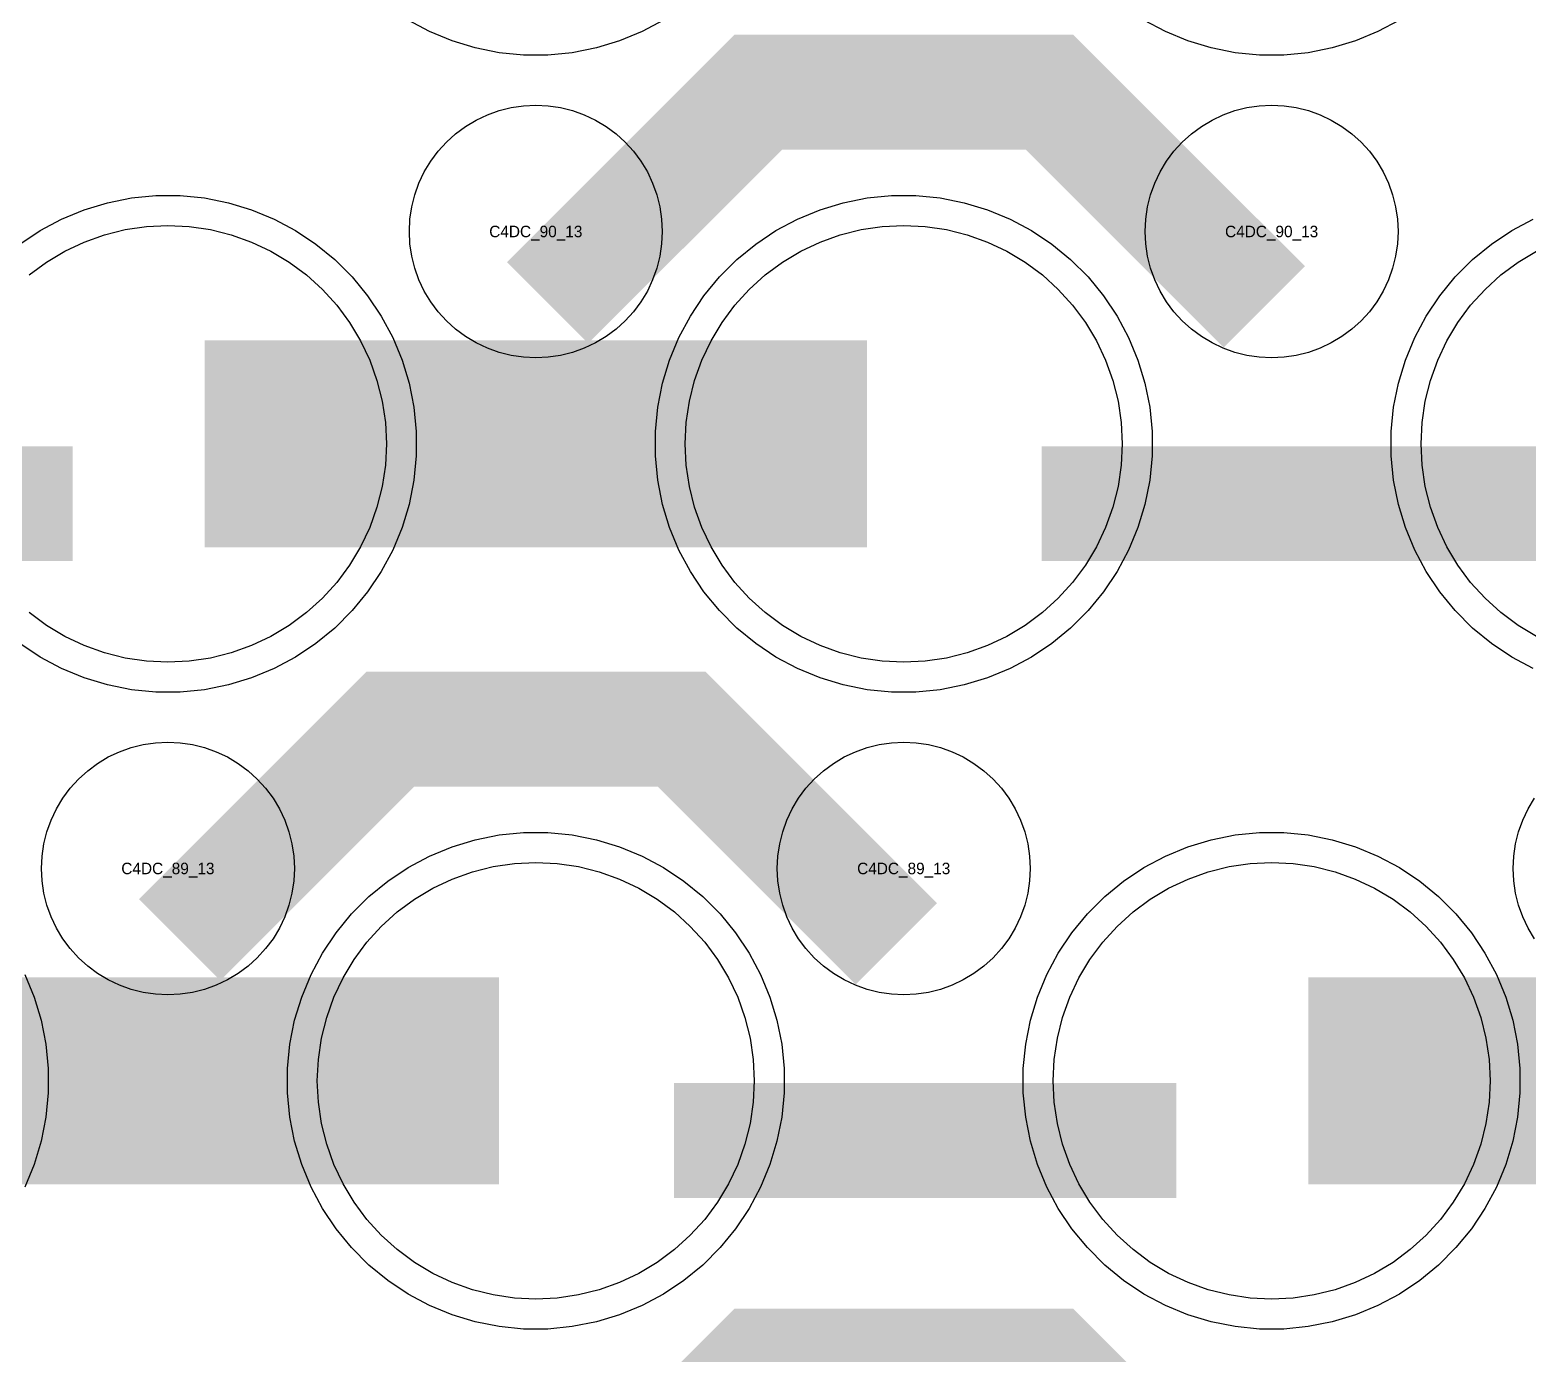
# Model space of a CAD drawing. Extents: x -11880 to 11880, y -14992 to 14992.
# Drawn here: x -7870 to -7544.2, y -2566.8 to -2278.8 of the extents above; entities that cross this region are included whole.
import ezdxf
from ezdxf.enums import TextEntityAlignment as Align

# ---------------------------------------------------------------- set-up
doc = ezdxf.new("R2010")
doc.units = 0
doc.header["$MEASUREMENT"] = 0
for name, color, linetype in [('GDS_775_DT_237', 138, 'CONTINUOUS'), ('RDL1_FS', 34, 'CONTINUOUS'), ('RDL_BS', 160, 'CONTINUOUS')]:
    doc.layers.add(name, color=color, linetype=linetype)

msp = doc.modelspace()

# ---------------------------------------------------------------- linework, layer by layer
at = {"layer": 'RDL1_FS', "color": 11, "true_color": 0xf27172}
for points in [[(-7870.14, -2332.076), (-7866.395, -2329.298), (-7862.395, -2326.9), (-7858.181, -2324.908), (-7853.791, -2323.336), (-7849.268, -2322.204), (-7844.657, -2321.52), (-7840, -2321.291), (-7835.343, -2321.52), (-7830.732, -2322.204), (-7826.209, -2323.336), (-7821.819, -2324.908), (-7817.605, -2326.9), (-7813.605, -2329.298), (-7809.86, -2332.076), (-7806.406, -2335.206), (-7803.276, -2338.66), (-7800.498, -2342.405), (-7798.1, -2346.405), (-7796.108, -2350.619), (-7794.536, -2355.009), (-7793.404, -2359.532), (-7792.72, -2364.143), (-7792.491, -2368.8), (-7792.72, -2373.457), (-7793.404, -2378.068), (-7794.536, -2382.591), (-7796.108, -2386.981), (-7798.1, -2391.195), (-7800.498, -2395.195), (-7803.276, -2398.94), (-7806.406, -2402.394), (-7809.86, -2405.524), (-7813.605, -2408.302), (-7817.605, -2410.7), (-7821.819, -2412.692), (-7826.209, -2414.264), (-7830.732, -2415.396), (-7835.343, -2416.08), (-7840, -2416.309), (-7844.657, -2416.08), (-7849.268, -2415.396), (-7853.791, -2414.264), (-7858.181, -2412.692), (-7862.395, -2410.7), (-7866.395, -2408.302), (-7870.14, -2405.524)], [(-7542.395, -2410.7), (-7546.395, -2408.302), (-7550.14, -2405.524), (-7553.594, -2402.394), (-7556.724, -2398.94), (-7559.502, -2395.195), (-7561.9, -2391.195), (-7563.892, -2386.981), (-7565.464, -2382.591), (-7566.596, -2378.068), (-7567.28, -2373.457), (-7567.509, -2368.8), (-7567.28, -2364.143), (-7566.596, -2359.532), (-7565.464, -2355.009), (-7563.892, -2350.619), (-7561.9, -2346.405), (-7559.502, -2342.405), (-7556.724, -2338.66), (-7553.594, -2335.206), (-7550.14, -2332.076), (-7546.395, -2329.298), (-7542.395, -2326.9)]]:
    msp.add_lwpolyline(points, dxfattribs=at)
msp.add_lwpolyline([(-7680, -2416.309), (-7684.657, -2416.08), (-7689.268, -2415.396), (-7693.791, -2414.264), (-7698.181, -2412.692), (-7702.395, -2410.7), (-7706.395, -2408.302), (-7710.14, -2405.524), (-7713.594, -2402.394), (-7716.724, -2398.94), (-7719.502, -2395.195), (-7721.9, -2391.195), (-7723.892, -2386.981), (-7725.464, -2382.591), (-7726.596, -2378.068), (-7727.28, -2373.457), (-7727.509, -2368.8), (-7727.28, -2364.143), (-7726.596, -2359.532), (-7725.464, -2355.009), (-7723.892, -2350.619), (-7721.9, -2346.405), (-7719.502, -2342.405), (-7716.724, -2338.66), (-7713.594, -2335.206), (-7710.14, -2332.076), (-7706.395, -2329.298), (-7702.395, -2326.9), (-7698.181, -2324.908), (-7693.791, -2323.336), (-7689.268, -2322.204), (-7684.657, -2321.52), (-7680, -2321.291), (-7675.343, -2321.52), (-7670.732, -2322.204), (-7666.209, -2323.336), (-7661.819, -2324.908), (-7657.605, -2326.9), (-7653.605, -2329.298), (-7649.86, -2332.076), (-7646.406, -2335.206), (-7643.276, -2338.66), (-7640.498, -2342.405), (-7638.1, -2346.405), (-7636.108, -2350.619), (-7634.536, -2355.009), (-7633.404, -2359.532), (-7632.72, -2364.143), (-7632.491, -2368.8), (-7632.72, -2373.457), (-7633.404, -2378.068), (-7634.536, -2382.591), (-7636.108, -2386.981), (-7638.1, -2391.195), (-7640.498, -2395.195), (-7643.276, -2398.94), (-7646.406, -2402.394), (-7649.86, -2405.524), (-7653.605, -2408.302), (-7657.605, -2410.7), (-7661.819, -2412.692), (-7666.209, -2414.264), (-7670.732, -2415.396), (-7675.343, -2416.08)], close=True, dxfattribs=at)
for points in [[(-7831.998, -2368.8, 45, 45, 0), (-7759.998, -2368.8, 45, 45, 0)], [(-7759.998, -2368.8, 45, 45, 0), (-7687.998, -2368.8, 45, 45, 0)]]:
    msp.add_lwpolyline(points, format="xyseb", dxfattribs=at)
at = {"layer": 'RDL1_FS'}
for points in [[(-7760, -2554.869), (-7764.657, -2554.64), (-7769.268, -2553.956), (-7773.791, -2552.824), (-7778.181, -2551.252), (-7782.395, -2549.26), (-7786.395, -2546.862), (-7790.14, -2544.084), (-7793.594, -2540.954), (-7796.724, -2537.5), (-7799.502, -2533.755), (-7801.9, -2529.755), (-7803.892, -2525.541), (-7805.464, -2521.151), (-7806.596, -2516.628), (-7807.28, -2512.017), (-7807.509, -2507.36), (-7807.28, -2502.703), (-7806.596, -2498.092), (-7805.464, -2493.569), (-7803.892, -2489.179), (-7801.9, -2484.965), (-7799.502, -2480.965), (-7796.724, -2477.22), (-7793.594, -2473.766), (-7790.14, -2470.636), (-7786.395, -2467.858), (-7782.395, -2465.46), (-7778.181, -2463.468), (-7773.791, -2461.896), (-7769.268, -2460.764), (-7764.657, -2460.08), (-7760, -2459.851), (-7755.343, -2460.08), (-7750.732, -2460.764), (-7746.209, -2461.896), (-7741.819, -2463.468), (-7737.605, -2465.46), (-7733.605, -2467.858), (-7729.86, -2470.636), (-7726.406, -2473.766), (-7723.276, -2477.22), (-7720.498, -2480.965), (-7718.1, -2484.965), (-7716.108, -2489.179), (-7714.536, -2493.569), (-7713.404, -2498.092), (-7712.72, -2502.703), (-7712.491, -2507.36), (-7712.72, -2512.017), (-7713.404, -2516.628), (-7714.536, -2521.151), (-7716.108, -2525.541), (-7718.1, -2529.755), (-7720.498, -2533.755), (-7723.276, -2537.5), (-7726.406, -2540.954), (-7729.86, -2544.084), (-7733.605, -2546.862), (-7737.605, -2549.26), (-7741.819, -2551.252), (-7746.209, -2552.824), (-7750.732, -2553.956), (-7755.343, -2554.64)], [(-7600, -2554.869), (-7604.657, -2554.64), (-7609.268, -2553.956), (-7613.791, -2552.824), (-7618.181, -2551.252), (-7622.395, -2549.26), (-7626.395, -2546.862), (-7630.14, -2544.084), (-7633.594, -2540.954), (-7636.724, -2537.5), (-7639.502, -2533.755), (-7641.9, -2529.755), (-7643.892, -2525.541), (-7645.464, -2521.151), (-7646.596, -2516.628), (-7647.28, -2512.017), (-7647.509, -2507.36), (-7647.28, -2502.703), (-7646.596, -2498.092), (-7645.464, -2493.569), (-7643.892, -2489.179), (-7641.9, -2484.965), (-7639.502, -2480.965), (-7636.724, -2477.22), (-7633.594, -2473.766), (-7630.14, -2470.636), (-7626.395, -2467.858), (-7622.395, -2465.46), (-7618.181, -2463.468), (-7613.791, -2461.896), (-7609.268, -2460.764), (-7604.657, -2460.08), (-7600, -2459.851), (-7595.343, -2460.08), (-7590.732, -2460.764), (-7586.209, -2461.896), (-7581.819, -2463.468), (-7577.605, -2465.46), (-7573.605, -2467.858), (-7569.86, -2470.636), (-7566.406, -2473.766), (-7563.276, -2477.22), (-7560.498, -2480.965), (-7558.1, -2484.965), (-7556.108, -2489.179), (-7554.536, -2493.569), (-7553.404, -2498.092), (-7552.72, -2502.703), (-7552.491, -2507.36), (-7552.72, -2512.017), (-7553.404, -2516.628), (-7554.536, -2521.151), (-7556.108, -2525.541), (-7558.1, -2529.755), (-7560.498, -2533.755), (-7563.276, -2537.5), (-7566.406, -2540.954), (-7569.86, -2544.084), (-7573.605, -2546.862), (-7577.605, -2549.26), (-7581.819, -2551.252), (-7586.209, -2552.824), (-7590.732, -2553.956), (-7595.343, -2554.64)]]:
    msp.add_lwpolyline(points, close=True, dxfattribs=at)
for points in [[(-7911.998, -2507.36, 45, 45, 0), (-7839.998, -2507.36, 45, 45, 0)], [(-7839.998, -2507.36, 45, 45, 0), (-7767.998, -2507.36, 45, 45, 0)], [(-7591.998, -2507.36, 45, 45, 0), (-7519.998, -2507.36, 45, 45, 0)]]:
    msp.add_lwpolyline(points, format="xyseb", dxfattribs=at)
at = {"layer": 'RDL_BS', "color": 11, "true_color": 0xf27172}
for points in [[(-7732.223, -2276.618), (-7736.885, -2279.11), (-7741.795, -2281.141), (-7746.835, -2282.672), (-7752.062, -2283.718), (-7757.356, -2284.235), (-7762.644, -2284.235), (-7767.938, -2283.718), (-7773.165, -2282.672), (-7778.205, -2281.141), (-7783.115, -2279.11), (-7787.777, -2276.618)], [(-7572.223, -2276.618), (-7576.885, -2279.11), (-7581.795, -2281.141), (-7586.835, -2282.672), (-7592.062, -2283.718), (-7597.356, -2284.235), (-7602.644, -2284.235), (-7607.938, -2283.718), (-7613.165, -2282.672), (-7618.205, -2281.141), (-7623.115, -2279.11), (-7627.777, -2276.618)], [(-7872.191, -2325.364), (-7867.777, -2322.417), (-7863.115, -2319.925), (-7858.205, -2317.894), (-7853.165, -2316.363), (-7847.938, -2315.317), (-7842.644, -2314.8), (-7837.356, -2314.8), (-7832.062, -2315.317), (-7826.835, -2316.363), (-7821.795, -2317.894), (-7816.885, -2319.925), (-7812.223, -2322.417), (-7807.809, -2325.364), (-7803.708, -2328.726), (-7799.926, -2332.508), (-7796.564, -2336.609), (-7793.617, -2341.023), (-7791.125, -2345.685), (-7789.094, -2350.595), (-7787.563, -2355.635), (-7786.517, -2360.862), (-7786, -2366.156), (-7786, -2371.444), (-7786.517, -2376.738), (-7787.563, -2381.965), (-7789.094, -2387.005), (-7791.125, -2391.915), (-7793.617, -2396.577), (-7796.564, -2400.991), (-7799.926, -2405.092), (-7803.708, -2408.874), (-7807.809, -2412.236), (-7812.223, -2415.183), (-7816.885, -2417.675), (-7821.795, -2419.706), (-7826.835, -2421.237), (-7832.062, -2422.283), (-7837.356, -2422.8), (-7842.644, -2422.8), (-7847.938, -2422.283), (-7853.165, -2421.237), (-7858.205, -2419.706), (-7863.115, -2417.675), (-7867.777, -2415.183), (-7872.191, -2412.236)], [(-7543.115, -2417.675), (-7547.777, -2415.183), (-7552.191, -2412.236), (-7556.292, -2408.874), (-7560.074, -2405.092), (-7563.436, -2400.991), (-7566.383, -2396.577), (-7568.875, -2391.915), (-7570.906, -2387.005), (-7572.437, -2381.965), (-7573.483, -2376.738), (-7574, -2371.444), (-7574, -2366.156), (-7573.483, -2360.862), (-7572.437, -2355.635), (-7570.906, -2350.595), (-7568.875, -2345.685), (-7566.383, -2341.023), (-7563.436, -2336.609), (-7560.074, -2332.508), (-7556.292, -2328.726), (-7552.191, -2325.364), (-7547.777, -2322.417), (-7543.115, -2319.925)]]:
    msp.add_lwpolyline(points, dxfattribs=at)
at = {"layer": 'RDL_BS'}
for points in [[(-7757.438, -2338.114, 25, 25, 0), (-7711.623, -2292.299, 25, 25, 0), (-7678.07, -2292.299, 25, 25, 0)], [(-7601.599, -2339.013, 25, 25, 0), (-7648.313, -2292.299, 25, 25, 0), (-7678.071, -2292.299, 25, 25, 0)], [(-7837.438, -2476.674, 25, 25, 0), (-7791.623, -2430.859, 25, 25, 0), (-7758.07, -2430.859, 25, 25, 0)], [(-7681.599, -2477.573, 25, 25, 0), (-7728.313, -2430.859, 25, 25, 0), (-7758.071, -2430.859, 25, 25, 0)], [(-7729.984, -2520.373, 25, 25, 0), (-7620.719, -2520.373, 25, 25, 0)], [(-7757.438, -2615.239, 25, 25, 0), (-7711.623, -2569.424, 25, 25, 0), (-7678.07, -2569.424, 25, 25, 0)], [(-7601.599, -2616.138, 25, 25, 0), (-7648.313, -2569.424, 25, 25, 0), (-7678.071, -2569.424, 25, 25, 0)]]:
    msp.add_lwpolyline(points, format="xyseb", dxfattribs=at)
for points in [[(-7760, -2350.106), (-7762.693, -2349.974), (-7765.365, -2349.578), (-7767.984, -2348.921), (-7770.519, -2348.014), (-7772.956, -2346.862), (-7775.28, -2345.469), (-7777.443, -2343.866), (-7779.442, -2342.054), (-7781.254, -2340.055), (-7782.857, -2337.892), (-7784.25, -2335.568), (-7785.402, -2333.131), (-7786.309, -2330.596), (-7786.966, -2327.977), (-7787.362, -2325.305), (-7787.494, -2322.612), (-7787.362, -2319.919), (-7786.966, -2317.247), (-7786.309, -2314.628), (-7785.402, -2312.093), (-7784.25, -2309.656), (-7782.857, -2307.332), (-7781.254, -2305.169), (-7779.442, -2303.17), (-7777.443, -2301.358), (-7775.28, -2299.755), (-7772.956, -2298.362), (-7770.519, -2297.21), (-7767.984, -2296.303), (-7765.365, -2295.646), (-7762.693, -2295.25), (-7760, -2295.118), (-7757.307, -2295.25), (-7754.635, -2295.646), (-7752.016, -2296.303), (-7749.481, -2297.21), (-7747.044, -2298.362), (-7744.72, -2299.755), (-7742.557, -2301.358), (-7740.558, -2303.17), (-7738.746, -2305.169), (-7737.143, -2307.332), (-7735.75, -2309.656), (-7734.598, -2312.093), (-7733.691, -2314.628), (-7733.034, -2317.247), (-7732.638, -2319.919), (-7732.506, -2322.612), (-7732.638, -2325.305), (-7733.034, -2327.977), (-7733.691, -2330.596), (-7734.598, -2333.131), (-7735.75, -2335.568), (-7737.143, -2337.892), (-7738.746, -2340.055), (-7740.558, -2342.054), (-7742.557, -2343.866), (-7744.72, -2345.469), (-7747.044, -2346.862), (-7749.481, -2348.014), (-7752.016, -2348.921), (-7754.635, -2349.578), (-7757.307, -2349.974)], [(-7600, -2350.106), (-7602.693, -2349.974), (-7605.365, -2349.578), (-7607.984, -2348.921), (-7610.519, -2348.014), (-7612.956, -2346.862), (-7615.28, -2345.469), (-7617.443, -2343.866), (-7619.442, -2342.054), (-7621.254, -2340.055), (-7622.857, -2337.892), (-7624.25, -2335.568), (-7625.402, -2333.131), (-7626.309, -2330.596), (-7626.966, -2327.977), (-7627.362, -2325.305), (-7627.494, -2322.612), (-7627.362, -2319.919), (-7626.966, -2317.247), (-7626.309, -2314.628), (-7625.402, -2312.093), (-7624.25, -2309.656), (-7622.857, -2307.332), (-7621.254, -2305.169), (-7619.442, -2303.17), (-7617.443, -2301.358), (-7615.28, -2299.755), (-7612.956, -2298.362), (-7610.519, -2297.21), (-7607.984, -2296.303), (-7605.365, -2295.646), (-7602.693, -2295.25), (-7600, -2295.118), (-7597.307, -2295.25), (-7594.635, -2295.646), (-7592.016, -2296.303), (-7589.481, -2297.21), (-7587.044, -2298.362), (-7584.72, -2299.755), (-7582.557, -2301.358), (-7580.558, -2303.17), (-7578.746, -2305.169), (-7577.143, -2307.332), (-7575.75, -2309.656), (-7574.598, -2312.093), (-7573.691, -2314.628), (-7573.034, -2317.247), (-7572.638, -2319.919), (-7572.506, -2322.612), (-7572.638, -2325.305), (-7573.034, -2327.977), (-7573.691, -2330.596), (-7574.598, -2333.131), (-7575.75, -2335.568), (-7577.143, -2337.892), (-7578.746, -2340.055), (-7580.558, -2342.054), (-7582.557, -2343.866), (-7584.72, -2345.469), (-7587.044, -2346.862), (-7589.481, -2348.014), (-7592.016, -2348.921), (-7594.635, -2349.578), (-7597.307, -2349.974)], [(-7840, -2488.666), (-7842.693, -2488.534), (-7845.365, -2488.138), (-7847.984, -2487.481), (-7850.519, -2486.574), (-7852.956, -2485.422), (-7855.28, -2484.029), (-7857.443, -2482.426), (-7859.442, -2480.614), (-7861.254, -2478.615), (-7862.857, -2476.452), (-7864.25, -2474.128), (-7865.402, -2471.691), (-7866.309, -2469.156), (-7866.966, -2466.537), (-7867.362, -2463.865), (-7867.494, -2461.172), (-7867.362, -2458.479), (-7866.966, -2455.807), (-7866.309, -2453.188), (-7865.402, -2450.653), (-7864.25, -2448.216), (-7862.857, -2445.892), (-7861.254, -2443.729), (-7859.442, -2441.73), (-7857.443, -2439.918), (-7855.28, -2438.315), (-7852.956, -2436.922), (-7850.519, -2435.77), (-7847.984, -2434.863), (-7845.365, -2434.206), (-7842.693, -2433.81), (-7840, -2433.678), (-7837.307, -2433.81), (-7834.635, -2434.206), (-7832.016, -2434.863), (-7829.481, -2435.77), (-7827.044, -2436.922), (-7824.72, -2438.315), (-7822.557, -2439.918), (-7820.558, -2441.73), (-7818.746, -2443.729), (-7817.143, -2445.892), (-7815.75, -2448.216), (-7814.598, -2450.653), (-7813.691, -2453.188), (-7813.034, -2455.807), (-7812.638, -2458.479), (-7812.506, -2461.172), (-7812.638, -2463.865), (-7813.034, -2466.537), (-7813.691, -2469.156), (-7814.598, -2471.691), (-7815.75, -2474.128), (-7817.143, -2476.452), (-7818.746, -2478.615), (-7820.558, -2480.614), (-7822.557, -2482.426), (-7824.72, -2484.029), (-7827.044, -2485.422), (-7829.481, -2486.574), (-7832.016, -2487.481), (-7834.635, -2488.138), (-7837.307, -2488.534)], [(-7680, -2488.666), (-7682.693, -2488.534), (-7685.365, -2488.138), (-7687.984, -2487.481), (-7690.519, -2486.574), (-7692.956, -2485.422), (-7695.28, -2484.029), (-7697.443, -2482.426), (-7699.442, -2480.614), (-7701.254, -2478.615), (-7702.857, -2476.452), (-7704.25, -2474.128), (-7705.402, -2471.691), (-7706.309, -2469.156), (-7706.966, -2466.537), (-7707.362, -2463.865), (-7707.494, -2461.172), (-7707.362, -2458.479), (-7706.966, -2455.807), (-7706.309, -2453.188), (-7705.402, -2450.653), (-7704.25, -2448.216), (-7702.857, -2445.892), (-7701.254, -2443.729), (-7699.442, -2441.73), (-7697.443, -2439.918), (-7695.28, -2438.315), (-7692.956, -2436.922), (-7690.519, -2435.77), (-7687.984, -2434.863), (-7685.365, -2434.206), (-7682.693, -2433.81), (-7680, -2433.678), (-7677.307, -2433.81), (-7674.635, -2434.206), (-7672.016, -2434.863), (-7669.481, -2435.77), (-7667.044, -2436.922), (-7664.72, -2438.315), (-7662.557, -2439.918), (-7660.558, -2441.73), (-7658.746, -2443.729), (-7657.143, -2445.892), (-7655.75, -2448.216), (-7654.598, -2450.653), (-7653.691, -2453.188), (-7653.034, -2455.807), (-7652.638, -2458.479), (-7652.506, -2461.172), (-7652.638, -2463.865), (-7653.034, -2466.537), (-7653.691, -2469.156), (-7654.598, -2471.691), (-7655.75, -2474.128), (-7657.143, -2476.452), (-7658.746, -2478.615), (-7660.558, -2480.614), (-7662.557, -2482.426), (-7664.72, -2484.029), (-7667.044, -2485.422), (-7669.481, -2486.574), (-7672.016, -2487.481), (-7674.635, -2488.138), (-7677.307, -2488.534)], [(-7762.644, -2561.36), (-7767.938, -2560.843), (-7773.165, -2559.797), (-7778.205, -2558.266), (-7783.115, -2556.235), (-7787.777, -2553.743), (-7792.191, -2550.796), (-7796.292, -2547.434), (-7800.074, -2543.652), (-7803.436, -2539.551), (-7806.383, -2535.137), (-7808.875, -2530.475), (-7810.906, -2525.565), (-7812.437, -2520.525), (-7813.483, -2515.298), (-7814, -2510.004), (-7814, -2504.716), (-7813.483, -2499.422), (-7812.437, -2494.195), (-7810.906, -2489.155), (-7808.875, -2484.245), (-7806.383, -2479.583), (-7803.436, -2475.169), (-7800.074, -2471.068), (-7796.292, -2467.286), (-7792.191, -2463.924), (-7787.777, -2460.977), (-7783.115, -2458.485), (-7778.205, -2456.454), (-7773.165, -2454.923), (-7767.938, -2453.877), (-7762.644, -2453.36), (-7757.356, -2453.36), (-7752.062, -2453.877), (-7746.835, -2454.923), (-7741.795, -2456.454), (-7736.885, -2458.485), (-7732.223, -2460.977), (-7727.809, -2463.924), (-7723.708, -2467.286), (-7719.926, -2471.068), (-7716.564, -2475.169), (-7713.617, -2479.583), (-7711.125, -2484.245), (-7709.094, -2489.155), (-7707.563, -2494.195), (-7706.517, -2499.422), (-7706, -2504.716), (-7706, -2510.004), (-7706.517, -2515.298), (-7707.563, -2520.525), (-7709.094, -2525.565), (-7711.125, -2530.475), (-7713.617, -2535.137), (-7716.564, -2539.551), (-7719.926, -2543.652), (-7723.708, -2547.434), (-7727.809, -2550.796), (-7732.223, -2553.743), (-7736.885, -2556.235), (-7741.795, -2558.266), (-7746.835, -2559.797), (-7752.062, -2560.843), (-7757.356, -2561.36)], [(-7602.644, -2561.36), (-7607.938, -2560.843), (-7613.165, -2559.797), (-7618.205, -2558.266), (-7623.115, -2556.235), (-7627.777, -2553.743), (-7632.191, -2550.796), (-7636.292, -2547.434), (-7640.074, -2543.652), (-7643.436, -2539.551), (-7646.383, -2535.137), (-7648.875, -2530.475), (-7650.906, -2525.565), (-7652.437, -2520.525), (-7653.483, -2515.298), (-7654, -2510.004), (-7654, -2504.716), (-7653.483, -2499.422), (-7652.437, -2494.195), (-7650.906, -2489.155), (-7648.875, -2484.245), (-7646.383, -2479.583), (-7643.436, -2475.169), (-7640.074, -2471.068), (-7636.292, -2467.286), (-7632.191, -2463.924), (-7627.777, -2460.977), (-7623.115, -2458.485), (-7618.205, -2456.454), (-7613.165, -2454.923), (-7607.938, -2453.877), (-7602.644, -2453.36), (-7597.356, -2453.36), (-7592.062, -2453.877), (-7586.835, -2454.923), (-7581.795, -2456.454), (-7576.885, -2458.485), (-7572.223, -2460.977), (-7567.809, -2463.924), (-7563.708, -2467.286), (-7559.926, -2471.068), (-7556.564, -2475.169), (-7553.617, -2479.583), (-7551.125, -2484.245), (-7549.094, -2489.155), (-7547.563, -2494.195), (-7546.517, -2499.422), (-7546, -2504.716), (-7546, -2510.004), (-7546.517, -2515.298), (-7547.563, -2520.525), (-7549.094, -2525.565), (-7551.125, -2530.475), (-7553.617, -2535.137), (-7556.564, -2539.551), (-7559.926, -2543.652), (-7563.708, -2547.434), (-7567.809, -2550.796), (-7572.223, -2553.743), (-7576.885, -2556.235), (-7581.795, -2558.266), (-7586.835, -2559.797), (-7592.062, -2560.843), (-7597.356, -2561.36)]]:
    msp.add_lwpolyline(points, close=True, dxfattribs=at)
at = {"layer": 'RDL_BS', "color": 11, "true_color": 0xf27172}
msp.add_lwpolyline([(-7682.644, -2422.8), (-7687.938, -2422.283), (-7693.165, -2421.237), (-7698.205, -2419.706), (-7703.115, -2417.675), (-7707.777, -2415.183), (-7712.191, -2412.236), (-7716.292, -2408.874), (-7720.074, -2405.092), (-7723.436, -2400.991), (-7726.383, -2396.577), (-7728.875, -2391.915), (-7730.906, -2387.005), (-7732.437, -2381.965), (-7733.483, -2376.738), (-7734, -2371.444), (-7734, -2366.156), (-7733.483, -2360.862), (-7732.437, -2355.635), (-7730.906, -2350.595), (-7728.875, -2345.685), (-7726.383, -2341.023), (-7723.436, -2336.609), (-7720.074, -2332.508), (-7716.292, -2328.726), (-7712.191, -2325.364), (-7707.777, -2322.417), (-7703.115, -2319.925), (-7698.205, -2317.894), (-7693.165, -2316.363), (-7687.938, -2315.317), (-7682.644, -2314.8), (-7677.356, -2314.8), (-7672.062, -2315.317), (-7666.835, -2316.363), (-7661.795, -2317.894), (-7656.885, -2319.925), (-7652.223, -2322.417), (-7647.809, -2325.364), (-7643.708, -2328.726), (-7639.926, -2332.508), (-7636.564, -2336.609), (-7633.617, -2341.023), (-7631.125, -2345.685), (-7629.094, -2350.595), (-7627.563, -2355.635), (-7626.517, -2360.862), (-7626, -2366.156), (-7626, -2371.444), (-7626.517, -2376.738), (-7627.563, -2381.965), (-7629.094, -2387.005), (-7631.125, -2391.915), (-7633.617, -2396.577), (-7636.564, -2400.991), (-7639.926, -2405.092), (-7643.708, -2408.874), (-7647.809, -2412.236), (-7652.223, -2415.183), (-7656.885, -2417.675), (-7661.795, -2419.706), (-7666.835, -2421.237), (-7672.062, -2422.283), (-7677.356, -2422.8)], close=True, dxfattribs=at)
for points in [[(-7969.984, -2381.813, 25, 25, 0), (-7860.719, -2381.813, 25, 25, 0)], [(-7649.984, -2381.813, 25, 25, 0), (-7540.719, -2381.813, 25, 25, 0)]]:
    msp.add_lwpolyline(points, format="xyseb", dxfattribs=at)
at = {"layer": 'RDL_BS'}
for points in [[(-7542.857, -2476.452), (-7544.25, -2474.128), (-7545.402, -2471.691), (-7546.309, -2469.156), (-7546.966, -2466.537), (-7547.362, -2463.865), (-7547.494, -2461.172), (-7547.362, -2458.479), (-7546.966, -2455.807), (-7546.309, -2453.188), (-7545.402, -2450.653), (-7544.25, -2448.216), (-7542.857, -2445.892)], [(-7871.125, -2484.245), (-7869.094, -2489.155), (-7867.563, -2494.195), (-7866.517, -2499.422), (-7866, -2504.716), (-7866, -2510.004), (-7866.517, -2515.298), (-7867.563, -2520.525), (-7869.094, -2525.565), (-7871.125, -2530.475)]]:
    msp.add_lwpolyline(points, dxfattribs=at)

# ---------------------------------------------------------------- texts
at = {"layer": 'GDS_775_DT_237'}
for s, p in [('C4DC_90_13', (-7760, -2322.612)), ('C4DC_90_13', (-7760, -2322.612)), ('C4DC_90_13', (-7600, -2322.612)), ('C4DC_90_13', (-7600, -2322.612)), ('C4DC_89_13', (-7840, -2461.172)), ('C4DC_89_13', (-7840, -2461.172)), ('C4DC_89_13', (-7680, -2461.172)), ('C4DC_89_13', (-7680, -2461.172))]:
    msp.add_text(s, height=2.5, dxfattribs=at).set_placement(p, align=Align.MIDDLE_CENTER)

doc.saveas('drawing.dxf')
